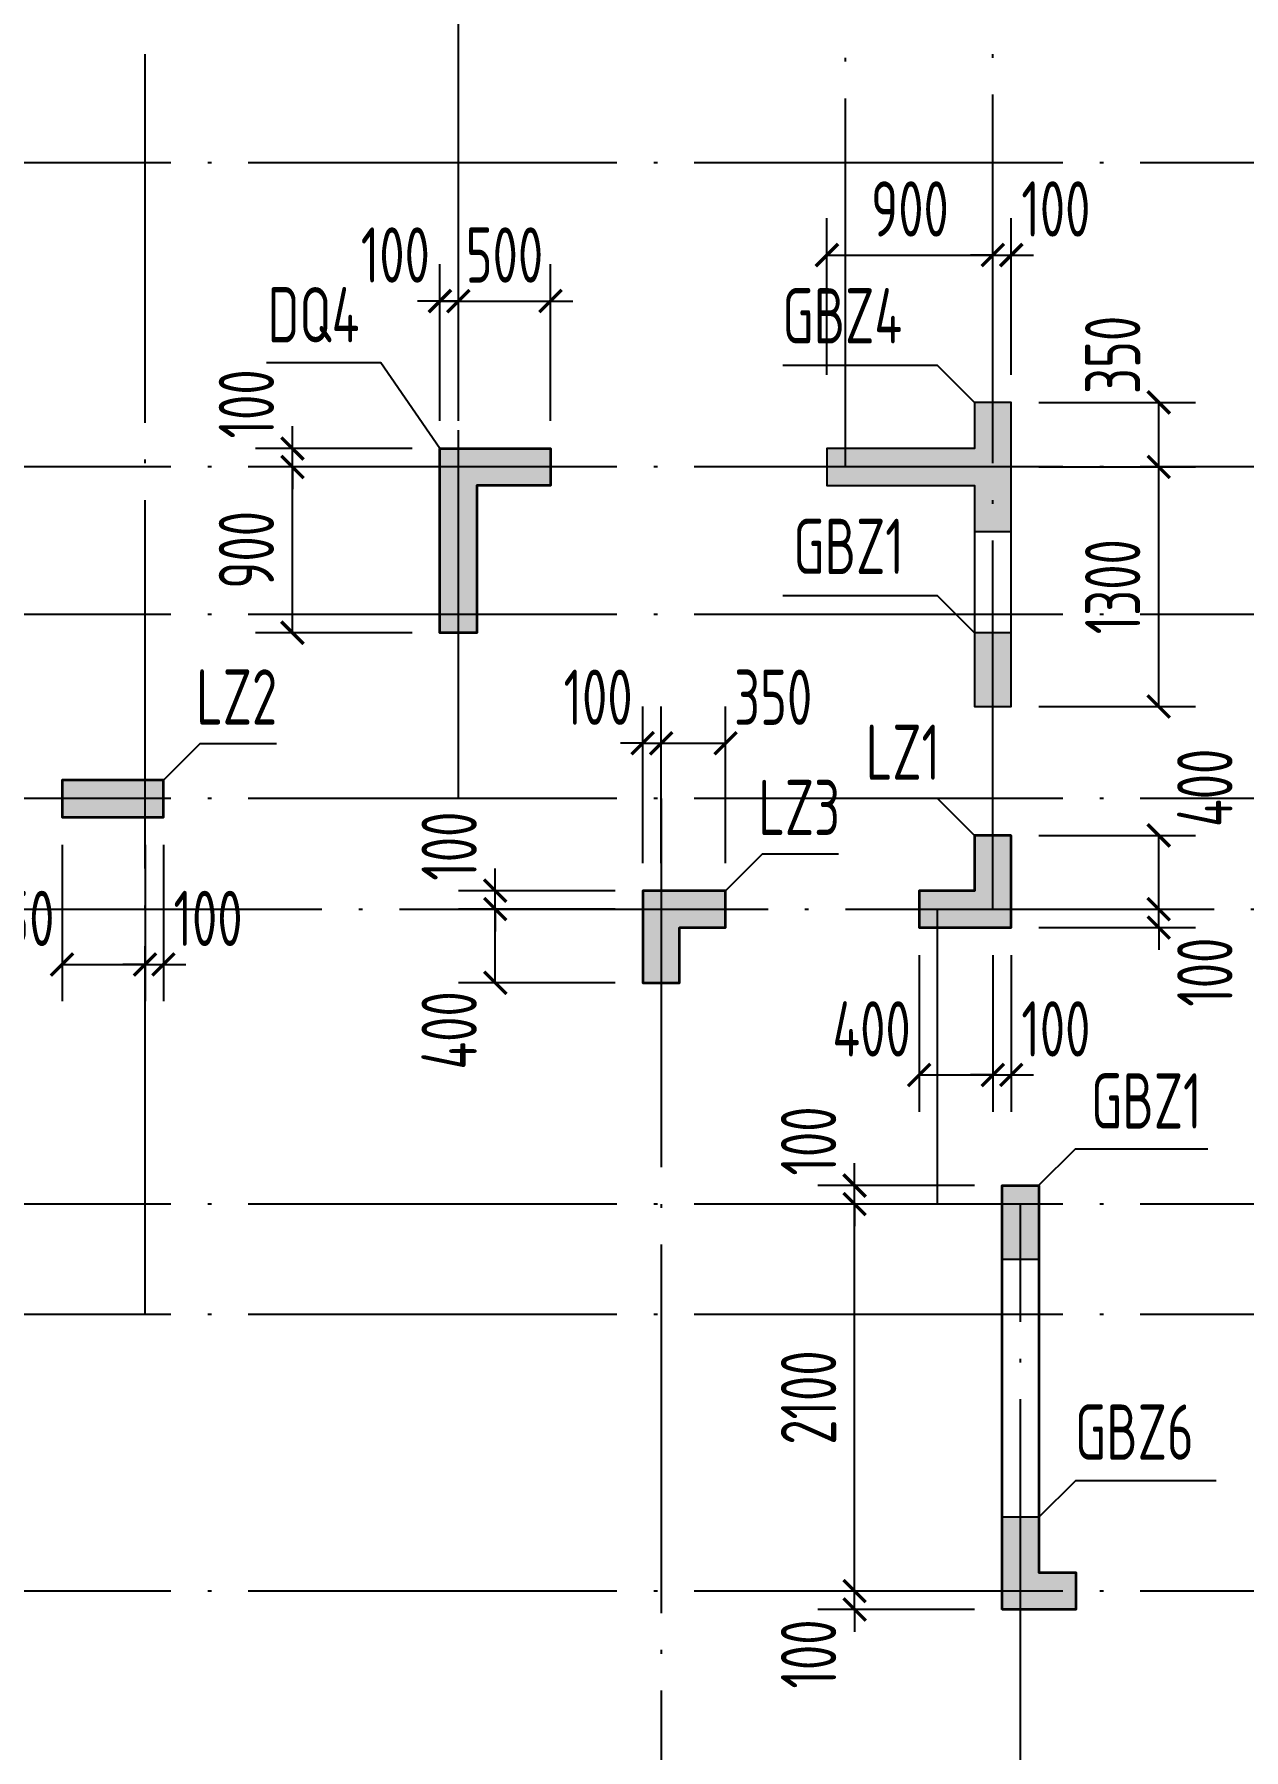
# Model space of a CAD drawing. Extents: x -1058961 to 23600, y -449123 to 2751847.
# Drawn here: x -414724 to -408163, y -249872 to -240563 of the extents above; entities that cross this region are included whole.
import ezdxf
from ezdxf.enums import TextEntityAlignment as Align

# ---------------------------------------------------------------- set-up
doc = ezdxf.new("R2010")
doc.units = 0
doc.header["$LTSCALE"] = 1000
doc.linetypes.add('DOTE', pattern=[2.42, 2, -0.2, 0.02, -0.2])
doc.layers.get('0').update_dxf_attribs({"linetype": 'CONTINUOUS'})
doc.layers.get('DEFPOINTS').update_dxf_attribs({"linetype": 'CONTINUOUS'})
for name, color, linetype in [('A-DOTE', 10, 'DOTE'), ('S-Q墙实线', 6, 'CONTINUOUS'), ('S-Q墙标注', 3, 'CONTINUOUS'), ('S-X详图填充', 252, 'CONTINUOUS'), ('S-X详图实线', 4, 'CONTINUOUS'), ('S-Z柱实线', 6, 'CONTINUOUS'), ('S-Z柱编号', 6, 'CONTINUOUS')]:
    doc.layers.add(name, color=color, linetype=linetype)
doc.styles.add('TSSD_REIN', font='tssdeng.shx', dxfattribs={"width": 0.7, "height": 300, "bigfont": 'tssdchn.shx'})
doc.styles.add('结构文字', font='zstxt.shx', dxfattribs={"width": 0.7, "bigfont": 'zshz.shx'})
doc.dimstyles.new('STRUCK', dxfattribs={"dimtxt": 400, "dimasz": 121, "dimexe": 200, "dimexo": 150, "dimgap": 115, "dimtad": 1, "dimdec": 0, "dimdsep": 46, "dimtxsty": '结构文字', "dimblk": 'ARCHTICK', "dimcen": 400, "dimclrd": 3, "dimclre": 3, "dimclrt": 7, "dimadec": 0, "dimazin": 0, "dimtfac": 1, "dimtdec": 0, "dimtix": 1, "dimtmove": 2, "dimatfit": 3, "dimldrblk": '_DIMX', "dimfxl": 0, "dimtolj": 1, "dimtzin": 0, "dimarcsym": 0})

# ---------------------------------------------------------------- blocks, each defined once
blk = doc.blocks.new('20210726.16395156')
at = {"layer": 'A-DOTE'}
for p, q in [((36100, 10900), (36100, 18249.9)), ((37800, 13700), (37800, 18249.9)), ((39900, 15500), (39900, 18249.9)), ((40700, 13100.3), (40700, 18249.9)), ((55600, 17150), (3600, 17150)), ((55600, 15500), (3600, 15500)), ((55600, 14700), (3600, 14700)), ((55600, 13700), (3600, 13700)), ((38900.2, 13700), (38900, 3600)), ((3600, 13100.3), (55600, 13100.3)), ((40400, 11500), (40400, 13100)), ((55600, 11500), (3600, 11500)), ((40850, 3600.2), (40850, 11500)), ((55600, 10900), (3600, 10900)), ((55600, 9400), (3600, 9400))]:
    blk.add_line(p, q, dxfattribs=at)
blk = doc.blocks.new('_ArchTick')
at = {"color": 0, "linetype": 'ByBlock', "const_width": 0.15}
blk.add_lwpolyline([(-0.5, -0.5), (0.5, 0.5)], dxfattribs=at)
blk = doc.blocks.new('*D833')
at = {"layer": 'DEFPOINTS', "color": 0}
for p in [(-414573.4, -244810.8), (-414123.5, -244810.8), (-414123.5, -245610.8)]:
    blk.add_point(p, dxfattribs=at)
at = {"layer": 'S-Q墙标注', "color": 3, "lineweight": -2}
for p, q in [((-414573.4, -244960.8), (-414573.4, -245810.8)), ((-414123.5, -244960.8), (-414123.5, -245810.8)), ((-414573.4, -245610.8), (-414123.5, -245610.8))]:
    blk.add_line(p, q, dxfattribs=at)
at = {"layer": 'S-Q墙标注', "color": 3, "lineweight": -2, "xscale": 121, "yscale": 121, "zscale": 121, "rotation": 180}
blk.add_blockref('_ArchTick', (-414573.4, -245610.8), dxfattribs=at)
at = {"layer": 'S-Q墙标注', "color": 3, "lineweight": -2, "xscale": 121, "yscale": 121, "zscale": 121}
blk.add_blockref('_ArchTick', (-414123.5, -245610.8), dxfattribs=at)
at = {"layer": 'S-Q墙标注', "color": 7, "insert": (-414831.5, -245360.8), "char_height": 300, "attachment_point": 5, "style": 'TSSD_REIN'}
blk.add_mtext('\\A1;450', dxfattribs=at)
blk = doc.blocks.new('_DIMX')
blk.add_line((-150, 0), (150, 0))
at = {"const_width": 50}
blk.add_lwpolyline([(-70, -70), (70, 70)], dxfattribs=at)
blk = doc.blocks.new('*D834')
at = {"layer": 'DEFPOINTS', "color": 0}
for p in [(-414123.5, -244810.8), (-414023.5, -244810.8), (-414023.5, -245610.8)]:
    blk.add_point(p, dxfattribs=at)
at = {"layer": 'S-Q墙标注', "color": 3, "lineweight": -2}
for p, q in [((-414123.5, -244960.8), (-414123.5, -245810.8)), ((-414023.5, -244960.8), (-414023.5, -245810.8)), ((-414123.5, -245610.8), (-414244.5, -245610.8)), ((-414123.5, -245610.8), (-414023.5, -245610.8)), ((-414023.5, -245610.8), (-413902.5, -245610.8))]:
    blk.add_line(p, q, dxfattribs=at)
at = {"layer": 'S-Q墙标注', "color": 3, "lineweight": -2, "xscale": 121, "yscale": 121, "zscale": 121}
blk.add_blockref('_ArchTick', (-414123.5, -245610.8), dxfattribs=at)
at = {"layer": 'S-Q墙标注', "color": 3, "lineweight": -2, "xscale": 121, "yscale": 121, "zscale": 121, "rotation": 180}
blk.add_blockref('_ArchTick', (-414023.5, -245610.8), dxfattribs=at)
at = {"layer": 'S-Q墙标注', "color": 7, "insert": (-413781.6, -245360.8), "char_height": 300, "attachment_point": 5, "style": 'TSSD_REIN'}
blk.add_mtext('\\A1;100', dxfattribs=at)
blk = doc.blocks.new('*D835')
at = {"layer": 'DEFPOINTS', "color": 0}
for p in [(-409423.5, -245310.5), (-408623.5, -245310.5), (-409423.5, -245410.5)]:
    blk.add_point(p, dxfattribs=at)
at = {"layer": 'S-Q墙标注', "color": 3, "lineweight": -2}
for p, q in [((-408623.5, -245310.5), (-408623.5, -245189.5)), ((-409273.5, -245310.5), (-408423.5, -245310.5)), ((-408623.5, -245410.5), (-408623.5, -245310.5)), ((-409273.5, -245410.5), (-408423.5, -245410.5)), ((-408623.5, -245410.5), (-408623.5, -245531.5))]:
    blk.add_line(p, q, dxfattribs=at)
at = {"layer": 'S-Q墙标注', "color": 3, "lineweight": -2, "xscale": 121, "yscale": 121, "zscale": 121}
for p, rotation in [((-408623.5, -245310.5), 270), ((-408623.5, -245410.5), 90)]:
    blk.add_blockref('_ArchTick', p, dxfattribs=dict(at, rotation=rotation))
at = {"layer": 'S-Q墙标注', "color": 7, "insert": (-408373.5, -245652.4), "char_height": 300, "attachment_point": 5, "rotation": 90, "style": 'TSSD_REIN'}
blk.add_mtext('\\A1;100', dxfattribs=at)
blk = doc.blocks.new('*D836')
at = {"layer": 'DEFPOINTS', "color": 0}
for p in [(-409423.5, -244910.5), (-408623.5, -244910.5), (-409423.5, -245310.5)]:
    blk.add_point(p, dxfattribs=at)
at = {"layer": 'S-Q墙标注', "color": 3, "lineweight": -2}
for p, q in [((-409273.5, -244910.5), (-408423.5, -244910.5)), ((-408623.5, -245310.5), (-408623.5, -244910.5)), ((-409273.5, -245310.5), (-408423.5, -245310.5))]:
    blk.add_line(p, q, dxfattribs=at)
at = {"layer": 'S-Q墙标注', "color": 3, "lineweight": -2, "xscale": 121, "yscale": 121, "zscale": 121}
for p, rotation in [((-408623.5, -244910.5), 90), ((-408623.5, -245310.5), 270)]:
    blk.add_blockref('_ArchTick', p, dxfattribs=dict(at, rotation=rotation))
at = {"layer": 'S-Q墙标注', "color": 7, "insert": (-408373.5, -244652.4), "char_height": 300, "attachment_point": 5, "rotation": 90, "style": 'TSSD_REIN'}
blk.add_mtext('\\A1;400', dxfattribs=at)
blk = doc.blocks.new('*D837')
at = {"layer": 'DEFPOINTS', "color": 0}
for p in [(-409923.5, -245410.5), (-409523.5, -245410.5), (-409523.5, -246210.5)]:
    blk.add_point(p, dxfattribs=at)
at = {"layer": 'S-Q墙标注', "color": 3, "lineweight": -2}
for p, q in [((-409923.5, -245560.5), (-409923.5, -246410.5)), ((-409523.5, -245560.5), (-409523.5, -246410.5)), ((-409923.5, -246210.5), (-409523.5, -246210.5))]:
    blk.add_line(p, q, dxfattribs=at)
at = {"layer": 'S-Q墙标注', "color": 3, "lineweight": -2, "xscale": 121, "yscale": 121, "zscale": 121, "rotation": 180}
blk.add_blockref('_ArchTick', (-409923.5, -246210.5), dxfattribs=at)
at = {"layer": 'S-Q墙标注', "color": 3, "lineweight": -2, "xscale": 121, "yscale": 121, "zscale": 121}
blk.add_blockref('_ArchTick', (-409523.5, -246210.5), dxfattribs=at)
at = {"layer": 'S-Q墙标注', "color": 7, "insert": (-410181.6, -245960.5), "char_height": 300, "attachment_point": 5, "style": 'TSSD_REIN'}
blk.add_mtext('\\A1;400', dxfattribs=at)
blk = doc.blocks.new('*D838')
at = {"layer": 'DEFPOINTS', "color": 0}
for p in [(-409523.5, -245410.5), (-409423.5, -245410.5), (-409423.5, -246210.5)]:
    blk.add_point(p, dxfattribs=at)
at = {"layer": 'S-Q墙标注', "color": 3, "lineweight": -2}
for p, q in [((-409523.5, -245560.5), (-409523.5, -246410.5)), ((-409423.5, -245560.5), (-409423.5, -246410.5)), ((-409523.5, -246210.5), (-409644.5, -246210.5)), ((-409523.5, -246210.5), (-409423.5, -246210.5)), ((-409423.5, -246210.5), (-409302.5, -246210.5))]:
    blk.add_line(p, q, dxfattribs=at)
at = {"layer": 'S-Q墙标注', "color": 3, "lineweight": -2, "xscale": 121, "yscale": 121, "zscale": 121}
blk.add_blockref('_ArchTick', (-409523.5, -246210.5), dxfattribs=at)
at = {"layer": 'S-Q墙标注', "color": 3, "lineweight": -2, "xscale": 121, "yscale": 121, "zscale": 121, "rotation": 180}
blk.add_blockref('_ArchTick', (-409423.5, -246210.5), dxfattribs=at)
at = {"layer": 'S-Q墙标注', "color": 7, "insert": (-409181.6, -245960.5), "char_height": 300, "attachment_point": 5, "style": 'TSSD_REIN'}
blk.add_mtext('\\A1;100', dxfattribs=at)
blk = doc.blocks.new('*D839')
at = {"layer": 'DEFPOINTS', "color": 0}
for p in [(-413323.5, -242910.8), (-412523.5, -242910.8), (-412523.5, -243810.8)]:
    blk.add_point(p, dxfattribs=at)
at = {"layer": 'S-Q墙标注', "color": 3, "lineweight": -2}
for p, q in [((-412673.5, -242910.8), (-413523.5, -242910.8)), ((-413323.5, -243810.8), (-413323.5, -242910.8)), ((-412673.5, -243810.8), (-413523.5, -243810.8))]:
    blk.add_line(p, q, dxfattribs=at)
at = {"layer": 'S-Q墙标注', "color": 3, "lineweight": -2, "xscale": 121, "yscale": 121, "zscale": 121}
for p, rotation in [((-413323.5, -242910.8), 90), ((-413323.5, -243810.8), 270)]:
    blk.add_blockref('_ArchTick', p, dxfattribs=dict(at, rotation=rotation))
at = {"layer": 'S-Q墙标注', "color": 7, "insert": (-413573.5, -243360.8), "char_height": 300, "attachment_point": 5, "rotation": 90, "style": 'TSSD_REIN'}
blk.add_mtext('\\A1;900', dxfattribs=at)
blk = doc.blocks.new('*D840')
at = {"layer": 'DEFPOINTS', "color": 0}
for p in [(-413323.5, -242810.8), (-412523.5, -242810.8), (-412523.5, -242910.8)]:
    blk.add_point(p, dxfattribs=at)
at = {"layer": 'S-Q墙标注', "color": 3, "lineweight": -2}
for p, q in [((-413323.5, -242810.8), (-413323.5, -242689.8)), ((-412673.5, -242810.8), (-413523.5, -242810.8)), ((-413323.5, -242910.8), (-413323.5, -242810.8)), ((-412673.5, -242910.8), (-413523.5, -242910.8)), ((-413323.5, -242910.8), (-413323.5, -243031.8))]:
    blk.add_line(p, q, dxfattribs=at)
at = {"layer": 'S-Q墙标注', "color": 3, "lineweight": -2, "xscale": 121, "yscale": 121, "zscale": 121}
for p, rotation in [((-413323.5, -242810.8), 270), ((-413323.5, -242910.8), 90)]:
    blk.add_blockref('_ArchTick', p, dxfattribs=dict(at, rotation=rotation))
at = {"layer": 'S-Q墙标注', "color": 7, "insert": (-413573.5, -242568.8), "char_height": 300, "attachment_point": 5, "rotation": 90, "style": 'TSSD_REIN'}
blk.add_mtext('\\A1;100', dxfattribs=at)
blk = doc.blocks.new('*D841')
at = {"layer": 'DEFPOINTS', "color": 0}
for p in [(-412423.5, -242010.8), (-412523.5, -242810.8), (-412423.5, -242810.8)]:
    blk.add_point(p, dxfattribs=at)
at = {"layer": 'S-Q墙标注', "color": 3, "lineweight": -2}
for p, q in [((-412523.5, -242660.8), (-412523.5, -241810.8)), ((-412423.5, -242660.8), (-412423.5, -241810.8)), ((-412523.5, -242010.8), (-412644.5, -242010.8)), ((-412523.5, -242010.8), (-412423.5, -242010.8)), ((-412423.5, -242010.8), (-412302.5, -242010.8))]:
    blk.add_line(p, q, dxfattribs=at)
at = {"layer": 'S-Q墙标注', "color": 3, "lineweight": -2, "xscale": 121, "yscale": 121, "zscale": 121}
blk.add_blockref('_ArchTick', (-412523.5, -242010.8), dxfattribs=at)
at = {"layer": 'S-Q墙标注', "color": 3, "lineweight": -2, "xscale": 121, "yscale": 121, "zscale": 121, "rotation": 180}
blk.add_blockref('_ArchTick', (-412423.5, -242010.8), dxfattribs=at)
at = {"layer": 'S-Q墙标注', "color": 7, "insert": (-412765.4, -241760.8), "char_height": 300, "attachment_point": 5, "style": 'TSSD_REIN'}
blk.add_mtext('\\A1;100', dxfattribs=at)
blk = doc.blocks.new('*D842')
at = {"layer": 'DEFPOINTS', "color": 0}
for p in [(-411923.6, -242010.8), (-412423.5, -242810.8), (-411923.6, -242810.8)]:
    blk.add_point(p, dxfattribs=at)
at = {"layer": 'S-Q墙标注', "color": 3, "lineweight": -2}
for p, q in [((-412423.5, -242660.8), (-412423.5, -241810.8)), ((-411923.6, -242660.8), (-411923.6, -241810.8)), ((-412423.5, -242010.8), (-412544.5, -242010.8)), ((-412423.5, -242010.8), (-411923.6, -242010.8)), ((-411923.6, -242010.8), (-411802.6, -242010.8))]:
    blk.add_line(p, q, dxfattribs=at)
at = {"layer": 'S-Q墙标注', "color": 3, "lineweight": -2, "xscale": 121, "yscale": 121, "zscale": 121}
blk.add_blockref('_ArchTick', (-412423.5, -242010.8), dxfattribs=at)
at = {"layer": 'S-Q墙标注', "color": 3, "lineweight": -2, "xscale": 121, "yscale": 121, "zscale": 121, "rotation": 180}
blk.add_blockref('_ArchTick', (-411923.6, -242010.8), dxfattribs=at)
at = {"layer": 'S-Q墙标注', "color": 7, "insert": (-412173.5, -241760.8), "char_height": 300, "attachment_point": 5, "style": 'TSSD_REIN'}
blk.add_mtext('\\A1;500', dxfattribs=at)
blk = doc.blocks.new('*D843')
at = {"layer": 'DEFPOINTS', "color": 0}
for p in [(-410273.5, -249010.8), (-409473.5, -249010.8), (-409473.5, -249110.8)]:
    blk.add_point(p, dxfattribs=at)
at = {"layer": 'S-Q墙标注', "color": 3, "lineweight": -2}
for p, q in [((-410273.5, -249010.8), (-410273.5, -248889.8)), ((-409623.5, -249010.8), (-410473.5, -249010.8)), ((-410273.5, -249110.8), (-410273.5, -249010.8)), ((-409623.5, -249110.8), (-410473.5, -249110.8)), ((-410273.5, -249110.8), (-410273.5, -249231.8))]:
    blk.add_line(p, q, dxfattribs=at)
at = {"layer": 'S-Q墙标注', "color": 3, "lineweight": -2, "xscale": 121, "yscale": 121, "zscale": 121}
for p, rotation in [((-410273.5, -249010.8), 270), ((-410273.5, -249110.8), 90)]:
    blk.add_blockref('_ArchTick', p, dxfattribs=dict(at, rotation=rotation))
at = {"layer": 'S-Q墙标注', "color": 7, "insert": (-410523.5, -249352.7), "char_height": 300, "attachment_point": 5, "rotation": 90, "style": 'TSSD_REIN'}
blk.add_mtext('\\A1;100', dxfattribs=at)
blk = doc.blocks.new('*D844')
at = {"layer": 'DEFPOINTS', "color": 0}
for p in [(-410273.5, -246910.8), (-409473.5, -246910.8), (-409473.5, -249010.8)]:
    blk.add_point(p, dxfattribs=at)
at = {"layer": 'S-Q墙标注', "color": 3, "lineweight": -2}
for p, q in [((-409623.5, -246910.8), (-410473.5, -246910.8)), ((-410273.5, -249010.8), (-410273.5, -246910.8)), ((-409623.5, -249010.8), (-410473.5, -249010.8))]:
    blk.add_line(p, q, dxfattribs=at)
at = {"layer": 'S-Q墙标注', "color": 3, "lineweight": -2, "xscale": 121, "yscale": 121, "zscale": 121}
for p, rotation in [((-410273.5, -246910.8), 90), ((-410273.5, -249010.8), 270)]:
    blk.add_blockref('_ArchTick', p, dxfattribs=dict(at, rotation=rotation))
at = {"layer": 'S-Q墙标注', "color": 7, "insert": (-410523.5, -247960.8), "char_height": 300, "attachment_point": 5, "rotation": 90, "style": 'TSSD_REIN'}
blk.add_mtext('\\A1;2100', dxfattribs=at)
blk = doc.blocks.new('*D845')
at = {"layer": 'DEFPOINTS', "color": 0}
for p in [(-410273.5, -246810.8), (-409473.5, -246810.8), (-409473.5, -246910.8)]:
    blk.add_point(p, dxfattribs=at)
at = {"layer": 'S-Q墙标注', "color": 3, "lineweight": -2}
for p, q in [((-410273.5, -246810.8), (-410273.5, -246689.8)), ((-409623.5, -246810.8), (-410473.5, -246810.8)), ((-410273.5, -246910.8), (-410273.5, -246810.8)), ((-409623.5, -246910.8), (-410473.5, -246910.8)), ((-410273.5, -246910.8), (-410273.5, -247031.8))]:
    blk.add_line(p, q, dxfattribs=at)
at = {"layer": 'S-Q墙标注', "color": 3, "lineweight": -2, "xscale": 121, "yscale": 121, "zscale": 121}
for p, rotation in [((-410273.5, -246810.8), 270), ((-410273.5, -246910.8), 90)]:
    blk.add_blockref('_ArchTick', p, dxfattribs=dict(at, rotation=rotation))
at = {"layer": 'S-Q墙标注', "color": 7, "insert": (-410523.5, -246568.8), "char_height": 300, "attachment_point": 5, "rotation": 90, "style": 'TSSD_REIN'}
blk.add_mtext('\\A1;100', dxfattribs=at)
blk = doc.blocks.new('*D846')
at = {"layer": 'DEFPOINTS', "color": 0}
for p in [(-410973.5, -244410.5), (-411323.3, -245210.5), (-410973.5, -245210.5)]:
    blk.add_point(p, dxfattribs=at)
at = {"layer": 'S-Q墙标注', "color": 3, "lineweight": -2}
for p, q in [((-411323.3, -245060.5), (-411323.3, -244210.5)), ((-410973.5, -245060.5), (-410973.5, -244210.5)), ((-411323.3, -244410.5), (-410973.5, -244410.5))]:
    blk.add_line(p, q, dxfattribs=at)
at = {"layer": 'S-Q墙标注', "color": 3, "lineweight": -2, "xscale": 121, "yscale": 121, "zscale": 121, "rotation": 180}
blk.add_blockref('_ArchTick', (-411323.3, -244410.5), dxfattribs=at)
at = {"layer": 'S-Q墙标注', "color": 3, "lineweight": -2, "xscale": 121, "yscale": 121, "zscale": 121}
blk.add_blockref('_ArchTick', (-410973.5, -244410.5), dxfattribs=at)
at = {"layer": 'S-Q墙标注', "color": 7, "insert": (-410715.4, -244160.5), "char_height": 300, "attachment_point": 5, "style": 'TSSD_REIN'}
blk.add_mtext('\\A1;350', dxfattribs=at)
blk = doc.blocks.new('*D847')
at = {"layer": 'DEFPOINTS', "color": 0}
for p in [(-411323.3, -244410.5), (-411423.5, -245210.5), (-411323.3, -245210.5)]:
    blk.add_point(p, dxfattribs=at)
at = {"layer": 'S-Q墙标注', "color": 3, "lineweight": -2}
for p, q in [((-411423.5, -245060.5), (-411423.5, -244210.5)), ((-411323.3, -245060.5), (-411323.3, -244210.5)), ((-411423.5, -244410.5), (-411544.5, -244410.5)), ((-411423.5, -244410.5), (-411323.3, -244410.5)), ((-411323.3, -244410.5), (-411202.3, -244410.5))]:
    blk.add_line(p, q, dxfattribs=at)
at = {"layer": 'S-Q墙标注', "color": 3, "lineweight": -2, "xscale": 121, "yscale": 121, "zscale": 121}
blk.add_blockref('_ArchTick', (-411423.5, -244410.5), dxfattribs=at)
at = {"layer": 'S-Q墙标注', "color": 3, "lineweight": -2, "xscale": 121, "yscale": 121, "zscale": 121, "rotation": 180}
blk.add_blockref('_ArchTick', (-411323.3, -244410.5), dxfattribs=at)
at = {"layer": 'S-Q墙标注', "color": 7, "insert": (-411665.4, -244160.5), "char_height": 300, "attachment_point": 5, "style": 'TSSD_REIN'}
blk.add_mtext('\\A1;100', dxfattribs=at)
blk = doc.blocks.new('*D850')
at = {"layer": 'DEFPOINTS', "color": 0}
for p in [(-412223.5, -245210.5), (-411423.5, -245210.5), (-411423.5, -245310.5)]:
    blk.add_point(p, dxfattribs=at)
at = {"layer": 'S-Q墙标注', "color": 3, "lineweight": -2}
for p, q in [((-412223.5, -245210.5), (-412223.5, -245089.5)), ((-411573.5, -245210.5), (-412423.5, -245210.5)), ((-412223.5, -245310.5), (-412223.5, -245210.5)), ((-411573.5, -245310.5), (-412423.5, -245310.5)), ((-412223.5, -245310.5), (-412223.5, -245431.5))]:
    blk.add_line(p, q, dxfattribs=at)
at = {"layer": 'S-Q墙标注', "color": 3, "lineweight": -2, "xscale": 121, "yscale": 121, "zscale": 121}
for p, rotation in [((-412223.5, -245210.5), 270), ((-412223.5, -245310.5), 90)]:
    blk.add_blockref('_ArchTick', p, dxfattribs=dict(at, rotation=rotation))
at = {"layer": 'S-Q墙标注', "color": 7, "insert": (-412473.5, -244968.6), "char_height": 300, "attachment_point": 5, "rotation": 90, "style": 'TSSD_REIN'}
blk.add_mtext('\\A1;100', dxfattribs=at)
blk = doc.blocks.new('*D851')
at = {"layer": 'DEFPOINTS', "color": 0}
for p in [(-412223.5, -245310.5), (-411423.5, -245310.5), (-411423.5, -245710.5)]:
    blk.add_point(p, dxfattribs=at)
at = {"layer": 'S-Q墙标注', "color": 3, "lineweight": -2}
for p, q in [((-411573.5, -245310.5), (-412423.5, -245310.5)), ((-412223.5, -245710.5), (-412223.5, -245310.5)), ((-411573.5, -245710.5), (-412423.5, -245710.5))]:
    blk.add_line(p, q, dxfattribs=at)
at = {"layer": 'S-Q墙标注', "color": 3, "lineweight": -2, "xscale": 121, "yscale": 121, "zscale": 121}
for p, rotation in [((-412223.5, -245310.5), 90), ((-412223.5, -245710.5), 270)]:
    blk.add_blockref('_ArchTick', p, dxfattribs=dict(at, rotation=rotation))
at = {"layer": 'S-Q墙标注', "color": 7, "insert": (-412473.5, -245968.6), "char_height": 300, "attachment_point": 5, "rotation": 90, "style": 'TSSD_REIN'}
blk.add_mtext('\\A1;400', dxfattribs=at)
blk = doc.blocks.new('*D1244')
at = {"layer": 'DEFPOINTS', "color": 0}
for p in [(-409423.5, -242910.8), (-408623.5, -242910.8), (-409423.5, -244210.8)]:
    blk.add_point(p, dxfattribs=at)
at = {"layer": 'S-Q墙标注', "color": 3, "lineweight": -2}
for p, q in [((-409273.5, -242910.8), (-408423.5, -242910.8)), ((-408623.5, -244210.8), (-408623.5, -242910.8)), ((-409273.5, -244210.8), (-408423.5, -244210.8))]:
    blk.add_line(p, q, dxfattribs=at)
at = {"layer": 'S-Q墙标注', "color": 3, "lineweight": -2, "xscale": 121, "yscale": 121, "zscale": 121}
for p, rotation in [((-408623.5, -242910.8), 90), ((-408623.5, -244210.8), 270)]:
    blk.add_blockref('_ArchTick', p, dxfattribs=dict(at, rotation=rotation))
at = {"layer": 'S-Q墙标注', "color": 7, "insert": (-408873.5, -243560.8), "char_height": 300, "attachment_point": 5, "rotation": 90, "style": 'TSSD_REIN'}
blk.add_mtext('\\A1;1300', dxfattribs=at)
blk = doc.blocks.new('*D1245')
at = {"layer": 'DEFPOINTS', "color": 0}
for p in [(-409423.5, -242560.8), (-408623.5, -242560.8), (-409423.5, -242910.8)]:
    blk.add_point(p, dxfattribs=at)
at = {"layer": 'S-Q墙标注', "color": 3, "lineweight": -2}
for p, q in [((-409273.5, -242560.8), (-408423.5, -242560.8)), ((-408623.5, -242910.8), (-408623.5, -242560.8)), ((-409273.5, -242910.8), (-408423.5, -242910.8))]:
    blk.add_line(p, q, dxfattribs=at)
at = {"layer": 'S-Q墙标注', "color": 3, "lineweight": -2, "xscale": 121, "yscale": 121, "zscale": 121}
for p, rotation in [((-408623.5, -242560.8), 90), ((-408623.5, -242910.8), 270)]:
    blk.add_blockref('_ArchTick', p, dxfattribs=dict(at, rotation=rotation))
at = {"layer": 'S-Q墙标注', "color": 7, "insert": (-408873.5, -242302.7), "char_height": 300, "attachment_point": 5, "rotation": 90, "style": 'TSSD_REIN'}
blk.add_mtext('\\A1;350', dxfattribs=at)
blk = doc.blocks.new('*D1246')
at = {"layer": 'DEFPOINTS', "color": 0}
for p in [(-409523.5, -241760.8), (-410423.6, -242560.8), (-409523.5, -242560.8)]:
    blk.add_point(p, dxfattribs=at)
at = {"layer": 'S-Q墙标注', "color": 3, "lineweight": -2}
for p, q in [((-410423.6, -242410.8), (-410423.6, -241560.8)), ((-409523.5, -242410.8), (-409523.5, -241560.8)), ((-410423.6, -241760.8), (-409523.5, -241760.8))]:
    blk.add_line(p, q, dxfattribs=at)
at = {"layer": 'S-Q墙标注', "color": 3, "lineweight": -2, "xscale": 121, "yscale": 121, "zscale": 121, "rotation": 180}
blk.add_blockref('_ArchTick', (-410423.6, -241760.8), dxfattribs=at)
at = {"layer": 'S-Q墙标注', "color": 3, "lineweight": -2, "xscale": 121, "yscale": 121, "zscale": 121}
blk.add_blockref('_ArchTick', (-409523.5, -241760.8), dxfattribs=at)
at = {"layer": 'S-Q墙标注', "color": 7, "insert": (-409973.6, -241510.8), "char_height": 300, "attachment_point": 5, "style": 'TSSD_REIN'}
blk.add_mtext('\\A1;900', dxfattribs=at)
blk = doc.blocks.new('*D1247')
at = {"layer": 'DEFPOINTS', "color": 0}
for p in [(-409423.5, -241760.8), (-409523.5, -242560.8), (-409423.5, -242560.8)]:
    blk.add_point(p, dxfattribs=at)
at = {"layer": 'S-Q墙标注', "color": 3, "lineweight": -2}
for p, q in [((-409523.5, -242410.8), (-409523.5, -241560.8)), ((-409423.5, -242410.8), (-409423.5, -241560.8)), ((-409523.5, -241760.8), (-409644.5, -241760.8)), ((-409523.5, -241760.8), (-409423.5, -241760.8)), ((-409423.5, -241760.8), (-409302.5, -241760.8))]:
    blk.add_line(p, q, dxfattribs=at)
at = {"layer": 'S-Q墙标注', "color": 3, "lineweight": -2, "xscale": 121, "yscale": 121, "zscale": 121}
blk.add_blockref('_ArchTick', (-409523.5, -241760.8), dxfattribs=at)
at = {"layer": 'S-Q墙标注', "color": 3, "lineweight": -2, "xscale": 121, "yscale": 121, "zscale": 121, "rotation": 180}
blk.add_blockref('_ArchTick', (-409423.5, -241760.8), dxfattribs=at)
at = {"layer": 'S-Q墙标注', "color": 7, "insert": (-409181.6, -241510.8), "char_height": 300, "attachment_point": 5, "style": 'TSSD_REIN'}
blk.add_mtext('\\A1;100', dxfattribs=at)

msp = doc.modelspace()

# ---------------------------------------------------------------- hatches: boundary and pattern name
at = {"layer": 'S-X详图填充'}
h = msp.add_hatch(color=256, dxfattribs=at)
h.dxf.hatch_style = 1
h.paths.add_polyline_path([(-409623.49, -243261.23), (-409423.49, -243261.23), (-409423.5, -242560.77), (-409623.5, -242560.77), (-409623.5, -242810.77), (-410423.62, -242810.77), (-410423.62, -243010.77), (-409623.5, -243010.77)])
h = msp.add_hatch(color=256, dxfattribs=at)
h.dxf.hatch_style = 1
h.paths.add_polyline_path([(-412323.5, -243010.77), (-411923.58, -243010.77), (-411923.58, -242810.77), (-412523.5, -242810.77), (-412523.5, -243810.77), (-412323.5, -243810.77)])
h = msp.add_hatch(color=256, dxfattribs=at)
h.dxf.hatch_style = 1
h.paths.add_polyline_path([(-409423.5, -243810.77), (-409623.5, -243810.77), (-409623.5, -244210.77), (-409423.5, -244210.77)])
for points in [[(-414023.49, -244610.77), (-414573.49, -244610.77), (-414573.49, -244810.77), (-414023.49, -244810.77)], [(-409923.5, -245210.5), (-409623.5, -245210.5), (-409623.5, -244910.5), (-409423.5, -244910.5), (-409423.5, -245410.5), (-409923.5, -245410.5)]]:
    msp.add_hatch(color=256, dxfattribs=at).paths.add_polyline_path(points, flags=0)
msp.add_hatch(color=256, dxfattribs=at).paths.add_polyline_path([(-410973.34, -245410.37), (-411223.34, -245410.37), (-411223.34, -245710.37), (-411423.34, -245710.37), (-411423.34, -245210.37), (-410973.34, -245210.37)])
h = msp.add_hatch(color=256, dxfattribs=at)
h.dxf.hatch_style = 1
h.paths.add_polyline_path([(-409473.51, -247210.77), (-409273.51, -247210.77), (-409273.51, -246810.77), (-409473.51, -246810.77)])
h = msp.add_hatch(color=256, dxfattribs=at)
h.dxf.hatch_style = 1
h.paths.add_polyline_path([(-409273.5, -248610.77), (-409473.5, -248610.77), (-409473.5, -249110.77), (-409073.5, -249110.77), (-409073.5, -248910.77), (-409273.5, -248910.77)])

# ---------------------------------------------------------------- linework, layer by layer
at = {"layer": 'S-Q墙实线'}
msp.add_lwpolyline([(-409423.5, -242910.77), (-409423.5, -242560.77), (-409623.5, -242560.77), (-409623.5, -242810.77), (-410423.62, -242810.77), (-410423.62, -243010.77), (-409623.5, -243010.77), (-409623.5, -244210.77), (-409423.5, -244210.77), (-409423.5, -242910.77)], dxfattribs=at)
at = {"layer": 'S-Q墙实线', "lineweight": 35}
for points in [[(-412523.51, -242810.77), (-411923.59, -242810.77), (-411923.59, -243010.77), (-412323.51, -243010.77), (-412323.5, -243810.77), (-412523.5, -243810.77)], [(-409473.51, -249110.77), (-409473.51, -247960.77), (-409473.51, -247510.77), (-409473.51, -246810.77), (-409273.51, -246810.77), (-409273.51, -247510.77), (-409273.51, -247960.77), (-409273.51, -248910.77), (-409073.51, -248910.77), (-409073.51, -249110.77)]]:
    msp.add_lwpolyline(points, close=True, dxfattribs=at)
at = {"layer": 'S-X详图实线'}
for points in [[(-409623.5, -243261.23), (-409423.5, -243261.23), (-409423.5, -242560.77), (-409623.5, -242560.77), (-409623.5, -242810.77), (-410423.62, -242810.77), (-410423.62, -243010.77), (-409623.5, -243010.77), (-409623.5, -243010.77)], [(-412323.5, -243010.77), (-411923.58, -243010.77), (-411923.58, -242810.77), (-412523.5, -242810.77), (-412523.5, -243810.77), (-412323.5, -243810.77), (-412323.5, -243010.77)], [(-409423.5, -243810.77), (-409623.5, -243810.77), (-409623.5, -244210.77), (-409423.5, -244210.77), (-409423.5, -243810.77)], [(-414023.49, -244610.77), (-414573.49, -244610.77), (-414573.49, -244810.77), (-414023.49, -244810.77), (-414023.49, -244610.77)], [(-409923.5, -245210.5), (-409623.5, -245210.5), (-409623.5, -244910.5), (-409423.5, -244910.5), (-409423.5, -245410.5), (-409923.5, -245410.5), (-409923.5, -245210.5)], [(-410973.34, -245410.37), (-411223.34, -245410.37), (-411223.34, -245710.37), (-411423.34, -245710.37), (-411423.34, -245210.37), (-410973.34, -245210.37), (-410973.34, -245410.37)], [(-409473.51, -247210.77), (-409273.51, -247210.77), (-409273.51, -246810.77), (-409473.51, -246810.77), (-409473.51, -247210.77)], [(-409273.5, -248610.77), (-409473.5, -248610.77), (-409473.5, -249110.77), (-409073.5, -249110.77), (-409073.5, -248910.77), (-409273.5, -248910.77), (-409273.5, -248610.77)]]:
    msp.add_lwpolyline(points, close=True, dxfattribs=at)
at = {"layer": 'S-Z柱实线', "lineweight": 35}
for points in [[(-414023.49, -244610.77), (-414573.49, -244610.77), (-414573.49, -244810.77), (-414023.49, -244810.77)], [(-409423.5, -244910.5), (-409623.5, -244910.5), (-409623.5, -245210.5), (-409923.5, -245210.5), (-409923.5, -245410.5), (-409423.5, -245410.5)], [(-411223.49, -245410.5), (-410973.49, -245410.5), (-410973.49, -245210.5), (-411423.49, -245210.5), (-411423.49, -245710.5), (-411223.49, -245710.5)]]:
    msp.add_lwpolyline(points, close=True, dxfattribs=at)
at = {"layer": 'S-Z柱编号', "color": 7}
for points in [[(-412523.49, -242810.77), (-412843.2, -242345.7), (-413463.99, -242345.7)], [(-409623.04, -242560.77), (-409823.04, -242360.77), (-410663.04, -242360.77)], [(-409623.49, -243810.77), (-409823.49, -243610.77), (-410663.49, -243610.77)], [(-414023.5, -244610.77), (-413823.5, -244410.77), (-413410.28, -244410.77)], [(-409623.5, -244910.5), (-409823.5, -244710.5), (-410236.72, -244710.5)], [(-410973.49, -245210.5), (-410773.49, -245010.5), (-410360.27, -245010.5)], [(-409276.02, -246810.77), (-409076.02, -246610.77), (-408356.81, -246610.77)], [(-409273.5, -248610.77), (-409073.5, -248410.77), (-408312.05, -248410.77)]]:
    msp.add_lwpolyline(points, dxfattribs=at)

# ---------------------------------------------------------------- block references
at = {"layer": 'A-DOTE'}
msp.add_blockref('20210726.16395156', (-450223.49, -258410.82), dxfattribs=at)

# ---------------------------------------------------------------- texts
at = {"layer": 'S-Z柱编号', "color": 7, "style": 'TSSD_REIN', "width": 0.7}
for s, p in [('DQ4', (-413458.41, -242324.88)), ('GBZ4', (-410665.55, -242330.59)), ('GBZ1', (-410606.22, -243581.83)), ('LZ2', (-413846.04, -244399.06)), ('LZ1', (-410212.87, -244698.79)), ('LZ3', (-410796.04, -244998.79)), ('GBZ1', (-408990.85, -246591.26)), ('GBZ6', (-409078.38, -248388.32))]:
    msp.add_text(s, height=300, dxfattribs=at).set_placement(p, align=Align.BOTTOM_LEFT)

# ---------------------------------------------------------------- dimensions: what is measured, and where the dimension line sits
at = {"layer": 'S-Q墙标注'}
for base, p1, p2, picture, middle in [((-409523.51, -241760.77), (-410423.62, -242560.77), (-409523.51, -242560.77), '*D1246', (-409973.56, -241510.77)), ((-411923.58, -242010.77), (-412423.49, -242810.77), (-411923.58, -242810.77), '*D842', (-412173.54, -241760.77))]:
    dim = msp.add_linear_dim(base=base, p1=p1, p2=p2, dimstyle='STRUCK', override={"dimtxt": 300, "dimgap": 100, "dimtxsty": 'TSSD_REIN'}, dxfattribs=at)
    dim.commit()
    dim.dimension.update_dxf_attribs({"geometry": picture, "text_midpoint": middle})
for base, p1, p2, picture, middle in [((-409423.5, -241760.77), (-409523.51, -242560.77), (-409423.5, -242560.77), '*D1247', (-409181.57, -241510.77)), ((-412423.49, -242010.77), (-412523.5, -242810.77), (-412423.49, -242810.77), '*D841', (-412765.42, -241760.77)), ((-411323.29, -244410.5), (-411423.49, -245210.5), (-411323.29, -245210.5), '*D847', (-411665.42, -244160.5)), ((-410973.49, -244410.5), (-411323.29, -245210.5), (-410973.49, -245210.5), '*D846', (-410715.42, -244160.5)), ((-414123.49, -245610.77), (-414573.4, -244810.77), (-414123.49, -244810.77), '*D833', (-414831.48, -245360.77)), ((-414023.48, -245610.77), (-414123.49, -244810.77), (-414023.48, -244810.77), '*D834', (-413781.56, -245360.77)), ((-409523.49, -246210.5), (-409923.5, -245410.5), (-409523.49, -245410.5), '*D837', (-410181.57, -245960.5)), ((-409423.5, -246210.5), (-409523.49, -245410.5), (-409423.5, -245410.5), '*D838', (-409181.57, -245960.5))]:
    dim = msp.add_linear_dim(base=base, p1=p1, p2=p2, dimstyle='STRUCK', override={"dimtxt": 300, "dimgap": 100, "dimtxsty": 'TSSD_REIN'}, dxfattribs=at)
    dim.commit()
    dim.dimension.update_dxf_attribs({"geometry": picture, "text_midpoint": middle, "dimtype": 160})
for base, p1, p2, picture, middle in [((-408623.5, -242560.77), (-409423.5, -242910.77), (-409423.5, -242560.77), '*D1245', (-408873.5, -242302.69)), ((-413323.5, -242810.77), (-412523.5, -242910.77), (-412523.5, -242810.77), '*D840', (-413573.5, -242568.85)), ((-408623.5, -244910.5), (-409423.5, -245310.5), (-409423.5, -244910.5), '*D836', (-408373.5, -244652.42)), ((-412223.49, -245210.5), (-411423.49, -245310.5), (-411423.49, -245210.5), '*D850', (-412473.49, -244968.58)), ((-408623.5, -245310.5), (-409423.5, -245410.5), (-409423.5, -245310.5), '*D835', (-408373.5, -245652.42)), ((-412223.49, -245310.5), (-411423.49, -245710.5), (-411423.49, -245310.5), '*D851', (-412473.49, -245968.58)), ((-410273.51, -246810.77), (-409473.51, -246910.77), (-409473.51, -246810.77), '*D845', (-410523.51, -246568.85)), ((-410273.51, -249010.77), (-409473.51, -249110.77), (-409473.51, -249010.77), '*D843', (-410523.51, -249352.69))]:
    dim = msp.add_linear_dim(base=base, p1=p1, p2=p2, angle=90, dimstyle='STRUCK', override={"dimtxt": 300, "dimgap": 100, "dimtxsty": 'TSSD_REIN'}, dxfattribs=at)
    dim.commit()
    dim.dimension.update_dxf_attribs({"geometry": picture, "text_midpoint": middle, "dimtype": 160})
for base, p1, p2, picture, middle in [((-413323.5, -242910.77), (-412523.5, -243810.77), (-412523.5, -242910.77), '*D839', (-413573.5, -243360.77)), ((-408623.5, -242910.77), (-409423.5, -244210.77), (-409423.5, -242910.77), '*D1244', (-408873.5, -243560.77)), ((-410273.51, -246910.77), (-409473.51, -249010.77), (-409473.51, -246910.77), '*D844', (-410523.51, -247960.77))]:
    dim = msp.add_linear_dim(base=base, p1=p1, p2=p2, angle=90, dimstyle='STRUCK', override={"dimtxt": 300, "dimgap": 100, "dimtxsty": 'TSSD_REIN'}, dxfattribs=at)
    dim.commit()
    dim.dimension.update_dxf_attribs({"geometry": picture, "text_midpoint": middle})

doc.saveas('drawing.dxf')
